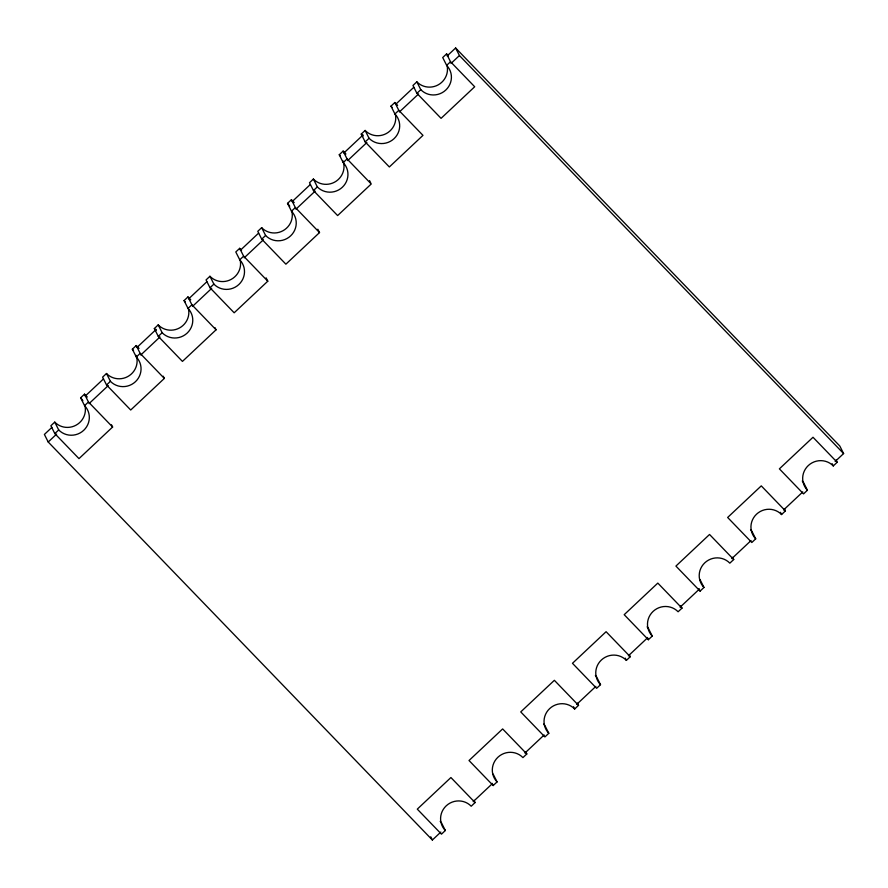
<?xml version="1.0" encoding="UTF-8"?>
<svg xmlns="http://www.w3.org/2000/svg" width="888" height="888" viewBox="0 0 888 888"><rect width="100%" height="100%" fill="white"/><g stroke="black" fill="none" stroke-linecap="round" stroke-linejoin="round"><path stroke-width="1.33" d="M84.937 405.694A17.782 17.36 -26.7 0 1 54.756 422.111L50.882 425.752L54.823 433.599L78.988 458.63L112.61 427.028L111.477 424.786M54.823 433.599L58.708 429.947A17.782 17.36 -26.7 0 0 83.716 430.314A17.782 17.36 -26.7 0 0 84.571 405.65L80.619 397.802L84.504 394.161L87.29 397.047M136.142 355.333A17.782 17.36 -26.7 0 1 106.482 373.504L102.608 377.145L106.549 384.981L130.714 410.012L164.336 378.421L163.203 376.179M106.549 384.981L110.434 381.341A17.782 17.36 -26.7 0 0 135.442 381.707A17.782 17.36 -26.7 0 0 136.297 357.031L132.345 349.195L136.23 345.554L139.016 348.44M214.929 327.572L216.062 329.814L182.44 361.405L158.275 336.374L154.334 328.538L158.208 324.886A17.782 17.36 -26.7 0 0 188.389 308.469M158.275 336.374L162.16 332.734A17.782 17.36 -26.7 0 0 187.168 333.089A17.782 17.36 -26.7 0 0 188.023 308.425L184.071 300.588L187.956 296.936L190.742 299.822M240.115 259.862A17.782 17.36 -26.7 0 1 209.934 276.279L206.06 279.92L210.001 287.768L234.166 312.798L267.788 281.196L266.1 277.844M241.536 250.25L239.682 248.329L235.797 251.97L239.749 259.818A17.782 17.36 -26.7 0 1 238.894 284.482A17.782 17.36 -26.7 0 1 213.886 284.116L210.001 287.768M291.841 211.244A17.782 17.36 -26.7 0 1 261.66 227.672L257.786 231.313L261.727 239.15L285.892 264.18L319.514 232.589L317.826 229.226M261.727 239.15L265.612 235.509A17.782 17.36 -26.7 0 0 290.62 235.875A17.782 17.36 -26.7 0 0 291.475 211.2L287.523 203.363L291.408 199.722L294.194 202.608M343.046 160.894A17.782 17.36 -26.7 0 1 313.386 179.054L309.512 182.706L313.453 190.543L337.618 215.573L371.24 183.983L347.075 158.941L343.134 151.104L339.26 154.756L343.201 162.593A17.782 17.36 -26.7 0 1 342.346 187.257A17.782 17.36 -26.7 0 1 317.338 186.902L313.453 190.543M365.179 141.936L369.064 138.284A17.782 17.36 -26.7 0 0 394.072 138.65A17.782 17.36 -26.7 0 0 394.927 113.986L390.986 106.138L394.86 102.497L398.801 110.334L422.966 135.365L389.344 166.966L365.179 141.936L361.238 134.088L365.123 130.447A17.782 17.36 -26.7 0 0 395.293 114.03M447.019 65.412A17.782 17.36 -26.7 0 1 416.849 81.84L412.964 85.481L416.905 93.318L441.07 118.348L474.692 86.758L450.527 61.727L446.586 53.891L442.712 57.531L446.653 65.368A17.782 17.36 -26.7 0 1 445.798 90.043A17.782 17.36 -26.7 0 1 420.79 89.677L416.905 93.318M51.904 427.383L44.4 434.432L48.207 442.002L432.378 840.015L440.837 832.067M85.237 396.059L103.419 378.976M136.963 347.452L156.155 329.415M188.689 298.834L206.871 281.751M240.415 250.227L258.597 233.144M292.141 201.62L310.323 184.526M343.867 153.002L363.059 134.965M395.593 104.396L413.775 87.313M447.175 55.922L455.622 47.985L839.793 445.998L843.6 453.568L835.142 461.505M84.571 405.65L88.445 401.998L84.504 394.161M136.297 357.031L140.171 353.391L136.23 345.554M188.023 308.425L191.897 304.773L187.956 296.936M239.749 259.818L243.623 256.166L239.682 248.329M291.475 211.2L295.349 207.559L291.408 199.722M343.201 162.593L347.075 158.941M394.927 113.986L398.801 110.334M446.653 65.368L450.527 61.727M48.207 442.002L56.654 434.066M89.044 403.629L108.236 385.592M140.77 355.011L159.962 336.974M192.496 306.404L211.688 288.367M244.222 257.798L263.414 239.76M295.948 209.18L315.14 191.142M347.674 160.573L366.866 142.535M399.4 111.966L418.592 93.928M450.982 63.481L459.429 55.544L455.622 47.985M473.204 801.653L492.418 783.593M524.93 753.035L544.144 734.987M576.656 704.428L595.87 686.38M628.382 655.821L647.596 637.762M680.108 607.203L699.322 589.155M731.834 558.596L751.048 540.548M783.56 509.99L802.774 491.93M445.343 830.513L441.458 834.165L417.293 809.135L450.915 777.533L475.08 802.563L471.206 806.215A17.782 17.36 -26.7 0 0 446.187 805.849A17.782 17.36 -26.7 0 0 445.343 830.513L441.392 822.677A17.782 17.36 -26.7 0 1 440.204 821.3M526.806 753.956L502.641 728.926L469.019 760.517L493.184 785.547L497.069 781.906A17.782 17.36 -26.7 0 1 497.913 757.242A17.782 17.36 -26.7 0 1 522.932 757.597L526.806 753.956L525.685 751.714M548.795 733.299L544.91 736.94L520.745 711.91L554.367 680.308L578.532 705.35L574.658 708.99A17.782 17.36 -26.7 0 0 549.639 708.624A17.782 17.36 -26.7 0 0 548.795 733.299L544.844 725.452A17.782 17.36 -26.7 0 1 543.656 724.086M600.521 684.681L596.636 688.333L572.471 663.303L606.093 631.701L630.258 656.731L626.384 660.383A17.782 17.36 -26.7 0 0 601.365 660.017A17.782 17.36 -26.7 0 0 600.521 684.681L596.581 676.845A17.782 17.36 -26.7 0 1 595.382 675.468M681.984 608.125L657.819 583.094L624.197 614.685L648.362 639.726L652.247 636.074A17.782 17.36 -26.7 0 1 653.091 611.41A17.782 17.36 -26.7 0 1 678.11 611.765L681.984 608.125L680.863 605.882M733.71 559.518L709.545 534.476L675.923 566.078L700.088 591.108L703.973 587.468A17.782 17.36 -26.7 0 1 704.817 562.792A17.782 17.36 -26.7 0 1 729.836 563.159L733.71 559.518L732.589 557.276M755.699 538.85L751.814 542.501L727.649 517.471L761.271 485.869L785.436 510.9L781.562 514.552A17.782 17.36 -26.7 0 0 756.543 514.185A17.782 17.36 -26.7 0 0 755.699 538.85L751.759 531.013A17.782 17.36 -26.7 0 1 750.56 529.637M807.425 490.243L803.54 493.895L779.387 468.853L813.008 437.262L837.162 462.293L833.288 465.934A17.782 17.36 -26.7 0 0 808.269 465.578A17.782 17.36 -26.7 0 0 807.425 490.243L803.485 482.406A17.782 17.36 -26.7 0 1 802.286 481.03M459.429 55.544L843.6 453.568M446.586 53.891L448.44 55.811M394.86 102.497L397.646 105.383M361.238 134.088L363.092 136.019M343.134 151.104L345.92 153.99M295.349 207.559L319.514 232.589M243.623 256.166L267.788 281.196M191.897 304.773L216.062 329.814M154.334 328.538L156.188 330.458M140.171 353.391L164.336 378.421M88.445 401.998L112.61 427.028M836.041 460.051L837.162 462.293M832.156 463.703L833.288 465.934M784.315 508.669L785.436 510.9M780.43 512.309L781.562 514.552M700.033 579.631L703.973 587.468M698.967 588.866L700.088 591.108M416.849 81.84L420.79 89.677M652.247 636.074L648.307 628.238A17.782 17.36 -26.7 0 1 647.108 626.861M647.241 637.484L648.362 639.726M629.137 654.489L630.258 656.731M365.123 130.447L369.064 138.284M625.252 658.141L626.384 660.383M369.552 180.619L370.673 182.861M577.411 703.107L578.532 705.35M313.386 179.054L317.338 186.902M573.526 706.748L574.658 708.99M261.66 227.672L265.612 235.509M493.118 774.07L497.069 781.906M492.063 783.316L493.184 785.547M473.959 800.321L475.08 802.563M209.934 276.279L213.886 284.116M430.747 836.774L432.378 840.015M158.208 324.886L162.16 332.734M106.482 373.504L110.434 381.341M54.756 422.111L58.708 429.947M80.619 397.802A17.782 17.36 -26.7 0 1 82.85 400.677M132.345 349.195A17.782 17.36 -26.7 0 1 133.544 350.571M184.071 300.588A17.782 17.36 -26.7 0 1 185.27 301.964M287.523 203.363A17.782 17.36 -26.7 0 1 289.754 206.227M339.26 154.756A17.782 17.36 -26.7 0 1 340.448 156.133M390.986 106.138A17.782 17.36 -26.7 0 1 392.174 107.515"/></g></svg>
